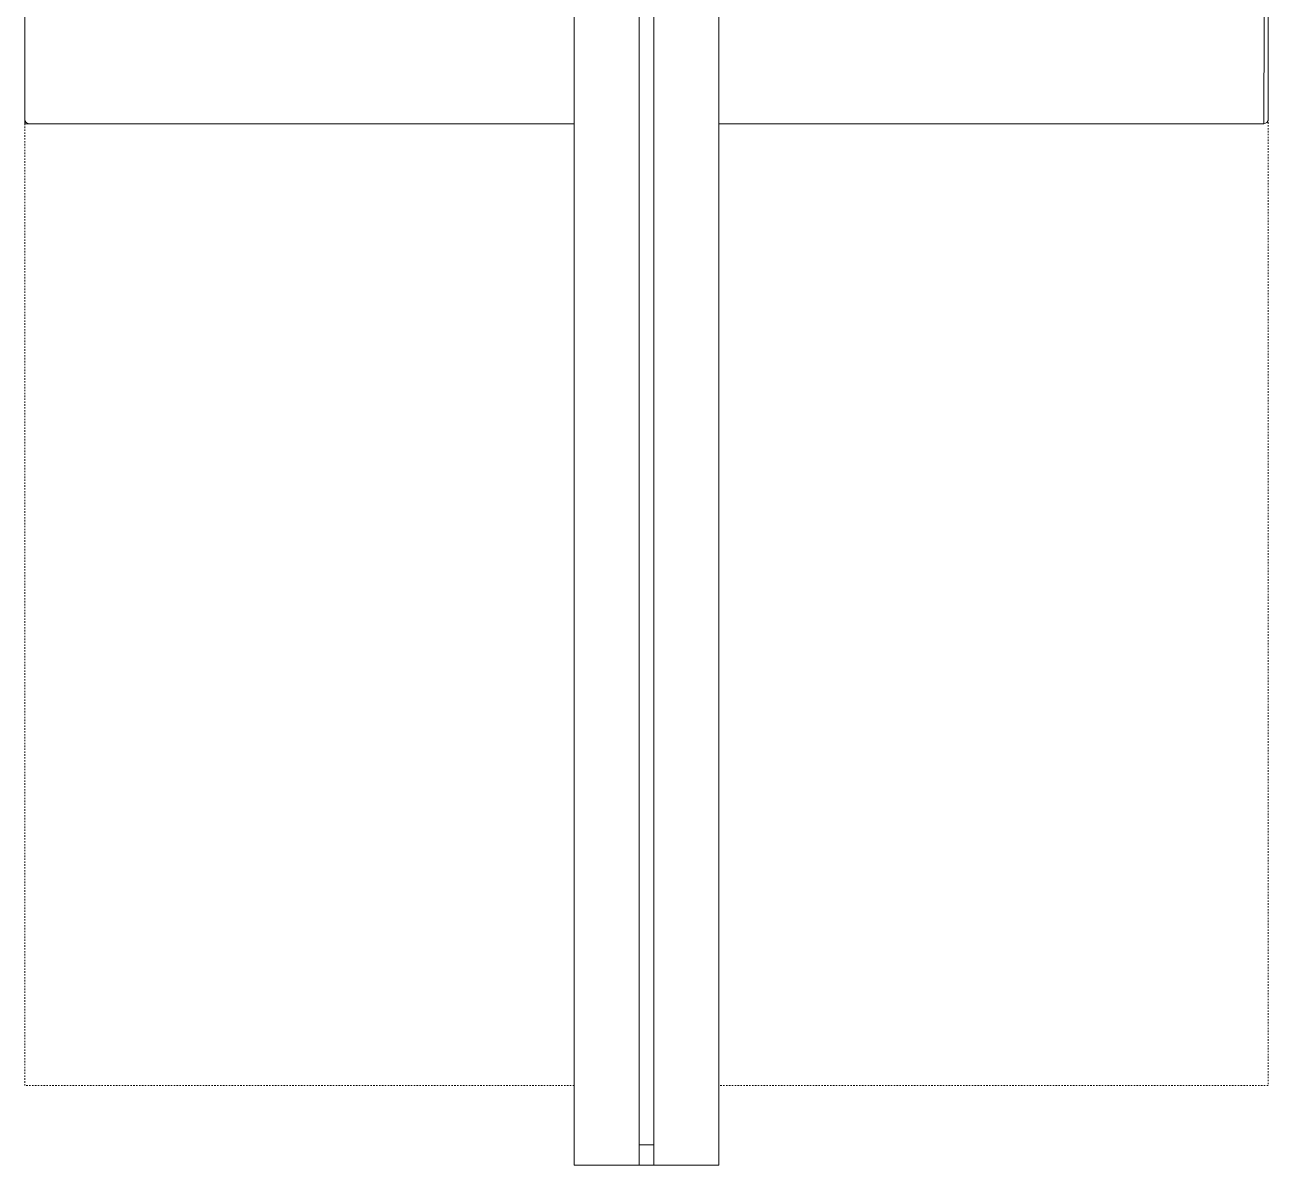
# Model space of a CAD drawing. Extents: x -1133 to 23780, y -1311 to 8245.
# Drawn here: x 1283.2 to 1369.2, y 871.1 to 949.9 of the extents above; entities that cross this region are included whole.
import ezdxf

# ---------------------------------------------------------------- set-up
doc = ezdxf.new("R2010")
doc.units = 0
doc.header["$MEASUREMENT"] = 0
doc.linetypes.add('DOT2', pattern=[0.125, 0, -0.125])
doc.layers.get('0').update_dxf_attribs({"color": 9, "lineweight": 9})
doc.layers.add('05', color=9, linetype='Continuous', lineweight=9)
doc.layers.add('20', color=9, linetype='DOT2', lineweight=9)

# ---------------------------------------------------------------- blocks, each defined once
blk = doc.blocks.new('p-audi_unit-3')
at = {"lineweight": 0}
for p, q in [((4.5, 184), (0, 184)), ((0, 0), (0, 184)), ((4.5, 182.8), (4.5, 184)), ((5.5, 182.8), (5.5, 184)), ((10, 184), (5.5, 184)), ((10, 0), (10, 184)), ((4.5, 182.8), (5.5, 182.8)), ((4.5, 182.8), (4.5, 1.4)), ((5.5, 182.8), (5.5, 1.4)), ((0, 178.5), (0, 5.5)), ((10, 5.5), (10, 178.5)), ((-38, 163.7), (-38, 72.3)), ((-37.7, 164), (0, 164)), ((47.7, 164), (10, 164)), ((48, 163.7), (48, 72.3)), ((-37.7, 72), (0, 72)), ((47.7, 72), (10, 72)), ((4.5, 1.4), (5.5, 1.4)), ((4.5, 0), (4.5, 1.4)), ((5.5, 0), (5.5, 1.4)), ((4.5, 0), (0, 0)), ((10, 0), (5.5, 0))]:
    blk.add_line(p, q, dxfattribs=at)
blk.add_lwpolyline([(10, 0), (0, 0), (0, 72), (-38, 72), (-38, 164), (0, 164), (0, 184), (10, 184), (10, 164), (48, 164), (47.7, 72), (10, 72), (10, 0)], close=True)
for centre, start, end in [((-37.7, 163.7), 90, 180), ((47.7, 163.7), 0, 90), ((-37.7, 72.3), 180, 270), ((47.7, 72.3), 270, 0)]:
    blk.add_arc(centre, 0.3, start, end, dxfattribs=at)
at = {"layer": '20', "lineweight": 0, "ltscale": 0.5}
for p, q in [((-38, 5.5), (-38, 178.5)), ((-38, 178.5), (0, 178.5)), ((10, 178.5), (48, 178.5)), ((48, 178.5), (48, 5.5)), ((0, 5.5), (-38, 5.5)), ((48, 5.5), (10, 5.5))]:
    blk.add_line(p, q, dxfattribs=at)

msp = doc.modelspace()

# ---------------------------------------------------------------- block references
at = {"layer": '05'}
msp.add_blockref('p-audi_unit-3', (1321.208, 871.079), dxfattribs=at)

doc.saveas('drawing.dxf')
